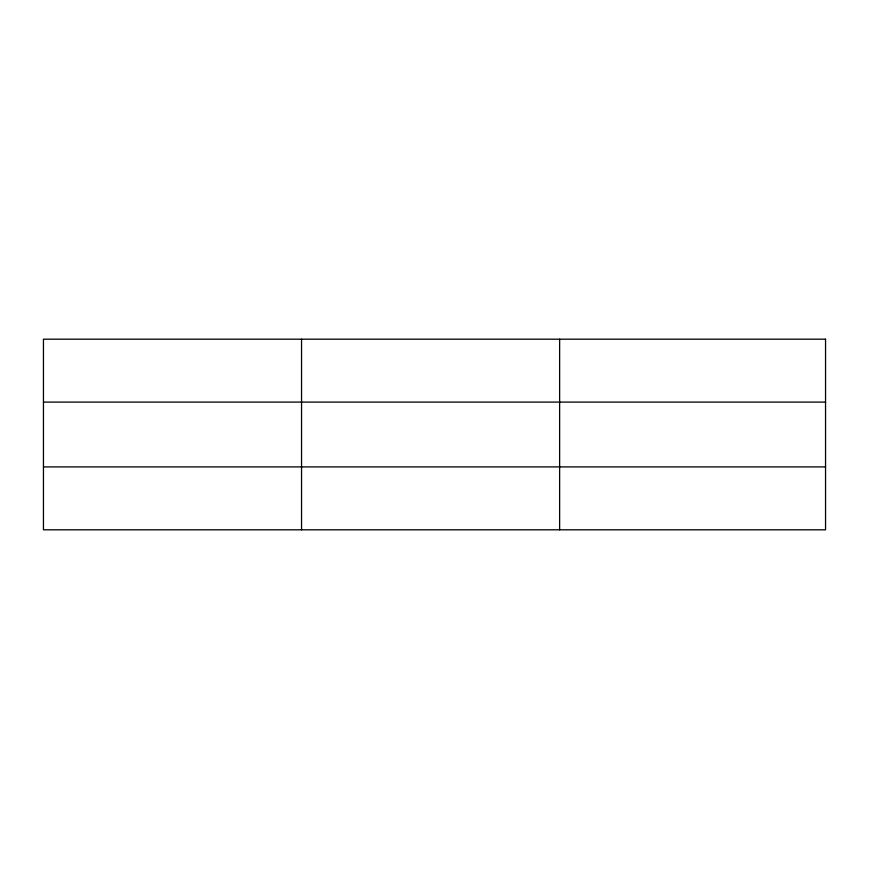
<?xml version="1.0" encoding="UTF-8"?>
<svg xmlns="http://www.w3.org/2000/svg" width="869" height="869" viewBox="0 0 869 869"><rect width="100%" height="100%" fill="white"/><g stroke="black" fill="none" stroke-linecap="round" stroke-linejoin="round"><path stroke-width="1.3" d="M301.543 529.808L301.543 339.192M559.636 529.808L559.636 339.192M43.45 402.097L825.55 402.097M43.45 466.903L825.55 466.903M825.55 339.192L825.55 529.808L43.45 529.808L43.45 339.192L825.55 339.192"/></g></svg>
